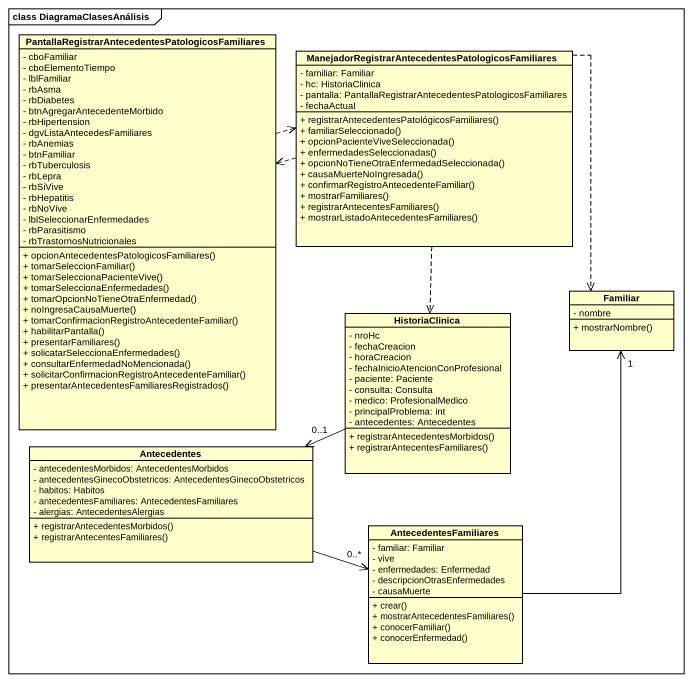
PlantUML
@startuml
mainframe class DiagramaClasesAnálisis
hide circle
hide empty members
skinparam classAttributeIconSize 0
class "PantallaRegistrarAntecedentesPatologicosFamiliares" as PantallaRegistrarAntecedente {
  - cboFamiliar
  - cboElementoTiempo
  - lblFamiliar
  - rbAsma
  - rbDiabetes
  - btnAgregarAntecedenteMorbido
  - rbHipertension
  - dgvListaAntecedesFamiliares
  - rbAnemias
  - btnFamiliar
  - rbTuberculosis
  - rbLepra
  - rbSiVive
  - rbHepatitis
  - rbNoVive
  - lblSeleccionarEnfermedades
  - rbParasitismo
  - rbTrastornosNutricionales
  + opcionAntecedentesPatologicosFamiliares()
  + tomarSeleccionFamiliar()
  + tomarSeleccionaPacienteVive()
  + tomarSeleccionaEnfermedades()
  + tomarOpcionNoTieneOtraEnfermedad()
  + noIngresaCausaMuerte()
  + tomarConfirmacionRegistroAntecedenteFamiliar()
  + habilitarPantalla()
  + presentarFamiliares()
  + solicatarSeleccionaEnfermedades()
  + consultarEnfermedadNoMencionada()
  + solicitarConfirmacionRegistroAntecedenteFamiliar()
  + presentarAntecedentesFamiliaresRegistrados()
}
class "ManejadorRegistrarAntecedentesPatologicosFamiliares" as ManejadorRegistrarAntecedent {
  - familiar: Familiar
  - hc: HistoriaClinica
  - pantalla: PantallaRegistrarAntecedentesPatologicosFamiliares
  - fechaActual
  + registrarAntecedentesPatológicosFamiliares()
  + familiarSeleccionado()
  + opcionPacienteViveSeleccionada()
  + enfermedadesSeleccionadas()
  + opcionNoTieneOtraEnfermedadSeleccionada()
  + causaMuerteNoIngresada()
  + confirmarRegistroAntecedenteFamiliar()
  + mostrarFamiliares()
  + registrarAntecentesFamiliares()
  + mostrarListadoAntecedentesFamiliares()
}
class Familiar {
  - nombre
  + mostrarNombre()
}
class HistoriaClinica {
  - nroHc
  - fechaCreacion
  - horaCreacion
  - fechaInicioAtencionConProfesional
  - paciente: Paciente
  - consulta: Consulta
  - medico: ProfesionalMedico
  - principalProblema: int
  - antecedentes: Antecedentes
  + registrarAntecedentesMorbidos()
  + registrarAntecentesFamiliares()
}
class Antecedentes {
  - antecedentesMorbidos: AntecedentesMorbidos
  - antecedentesGinecoObstetricos: AntecedentesGinecoObstetricos
  - habitos: Habitos
  - antecedentesFamiliares: AntecedentesFamiliares
  - alergias: AntecedentesAlergias
  + registrarAntecedentesMorbidos()
  + registrarAntecentesFamiliares()
}
class AntecedentesFamiliares {
  - familiar: Familiar
  - vive
  - enfermedades: Enfermedad
  - descripcionOtrasEnfermedades
  - causaMuerte
  + crear()
  + mostrarAntecedentesFamiliares()
  + conocerFamiliar()
  + conocerEnfermedad()
}
PantallaRegistrarAntecedente .right.> ManejadorRegistrarAntecedent
ManejadorRegistrarAntecedent .left.> PantallaRegistrarAntecedente
ManejadorRegistrarAntecedent ..> Familiar
ManejadorRegistrarAntecedent ..> HistoriaClinica
HistoriaClinica -left-> "0..1" Antecedentes
Antecedentes -right-> "0..*" AntecedentesFamiliares
AntecedentesFamiliares -up-> "1" Familiar
@enduml
